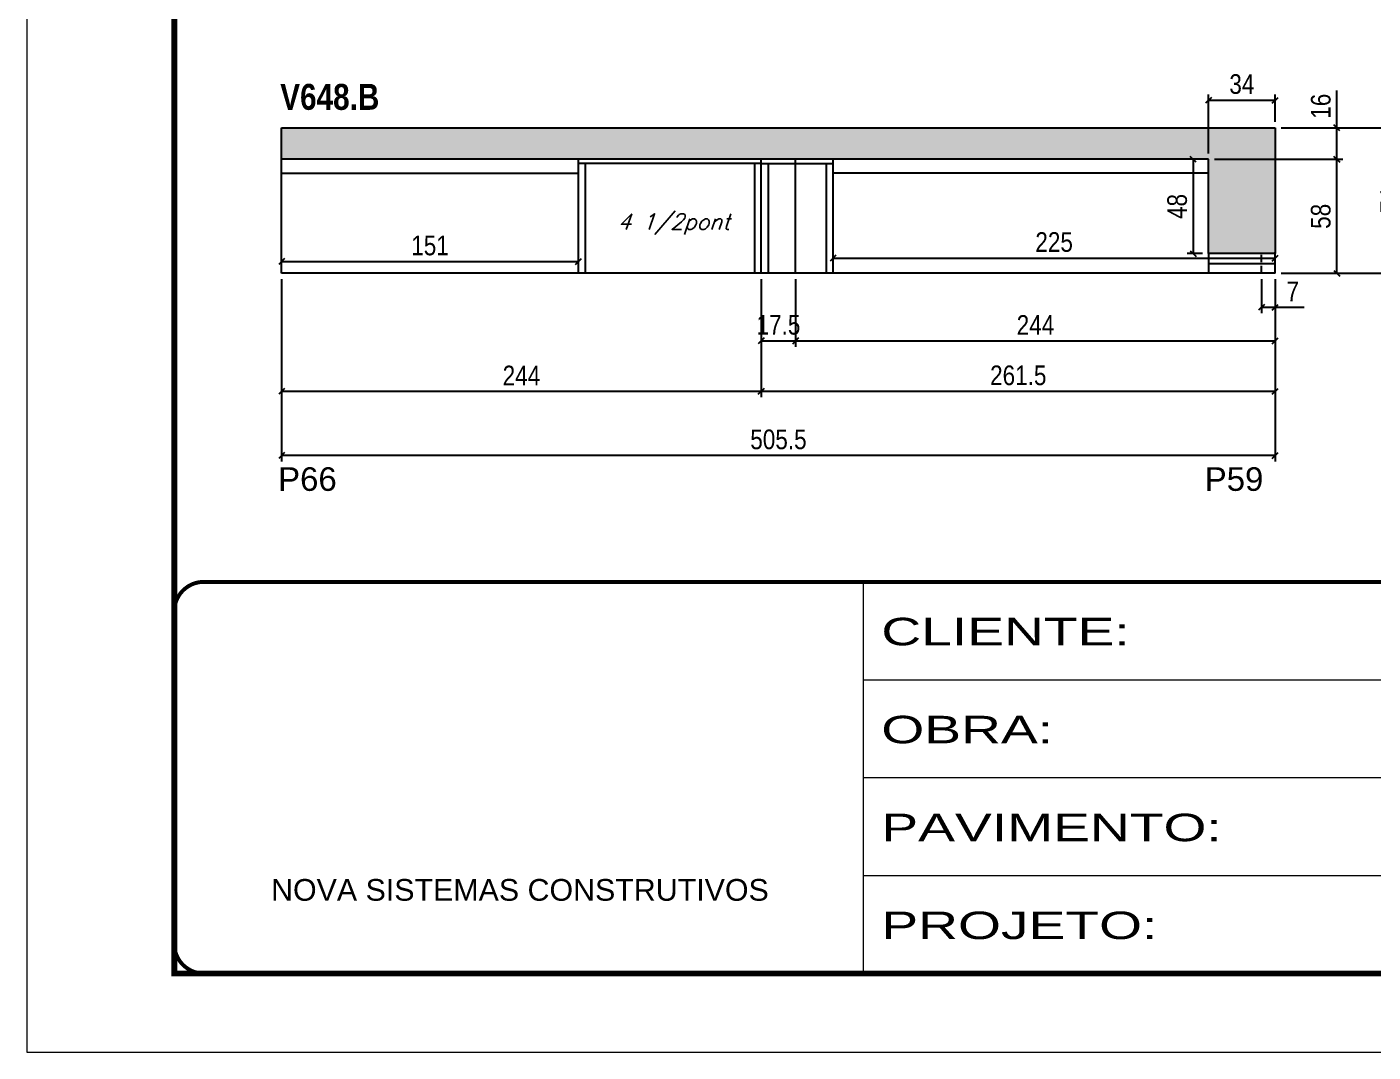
# Model space of a CAD drawing. Extents: x 3309 to 9590, y -2522 to 14608.
# Drawn here: x 6493 to 7178, y 6666 to 7188 of the extents above; entities that cross this region are included whole.
import ezdxf

# ---------------------------------------------------------------- set-up
doc = ezdxf.new("R2010")
doc.units = 0
for name, pattern in [('CONTINUO', [0]), ('DASHED', [0.75, 0.5, -0.25]), ('HIDDEN', [0.375, 0.25, -0.125])]:
    doc.linetypes.add(name, pattern=pattern)
for name, color, linetype in [('5', 5, 'Continuous'), ('COTA', 241, 'Continuous'), ('NOMENCLATURA', 7, 'Continuous'), ('Painéis', 200, 'Continuous'), ('SARR_2.2x10', 60, 'Continuous'), ('SARR_2.2x7', 40, 'Continuous'), ('SARR_3.5x7', 81, 'Continuous'), ('texto', 7, 'Continuous')]:
    doc.layers.add(name, color=color, linetype=linetype)
doc.layers.add('Folhas', color=255, linetype='Continuous', lineweight=9)
doc.layers.add('SARRAFO DE PRESSAO', color=251, linetype='DASHED', lineweight=9)
doc.styles.add('ARIAL', font='arial.ttf')
doc.styles.add('COTA TECNICA', font='techl___.ttf', dxfattribs={"height": 10})
doc.styles.add('Romans', font='romans.shx')
doc.styles.get("Standard").update_dxf_attribs({"font": 'arial.ttf'})
doc.styles.add('TECNICA', font='techb___.ttf', dxfattribs={"height": 10})
doc.styles.add('Tecnologia', font='')
doc.styles.get('Tecnologia').set_extended_font_data('Forgotten Futurist')
doc.dimstyles.new('PAINEL', dxfattribs={"dimtxt": 10, "dimasz": 3, "dimexe": 3, "dimexo": 3, "dimgap": 3, "dimtad": 1, "dimdec": 1, "dimzin": 12, "dimdsep": 46, "dimtxsty": 'COTA TECNICA', "dimblk1": 'OBLIQUE', "dimblk2": 'OBLIQUE', "dimsah": 1, "dimcen": 0.9, "dimclrd": 4, "dimclre": 4, "dimclrt": 240, "dimadec": 1, "dimazin": 3, "dimtfac": 1, "dimtdec": 1, "dimtmove": 0, "dimatfit": 3, "dimfxl": 1, "dimtolj": 1, "dimtzin": 12, "dimarcsym": 0})

# ---------------------------------------------------------------- blocks, each defined once
blk = doc.blocks.new('9999999999')
at = {"color": 30, "linetype": 'CONTINUO'}
for p, q in [((98564.56, 34230.21), (98564.56, 34429.45)), ((98564.56, 34379.64), (99583.98, 34379.64)), ((98564.56, 34329.83), (99487.98, 34329.83)), ((98564.56, 34280.02), (99487.98, 34280.02))]:
    blk.add_line(p, q, dxfattribs=at)
at = {"color": 30, "linetype": 'CONTINUO', "const_width": 2}
blk.add_lwpolyline([(99583.98, 34230.21), (99583.98, 34414.45, 0.414214), (99568.98, 34429.45), (98228.98, 34429.45, 0.414214), (98213.98, 34414.45), (98213.98, 34245.21, 0.414214), (98228.98, 34230.21), (99583.98, 34230.21)], format="xyb", dxfattribs=at)
at = {"layer": 'Folhas'}
blk.add_lwpolyline([(98138.98, 34190.21), (99623.98, 34190.21), (99623.98, 35240.21), (98138.98, 35240.21)], close=True, dxfattribs=at)
at = {"layer": 'Folhas', "color": 30, "const_width": 3}
blk.add_lwpolyline([(98213.98, 34230.21), (99583.98, 34230.21), (99583.98, 35200.21), (98213.98, 35200.21)], close=True, dxfattribs=at)
at = {"color": 7, "linetype": 'Continuous', "ltscale": 5, "style": 'ARIAL'}
blk.add_text('NOVA SISTEMAS CONSTRUTIVOS', height=11.0592, dxfattribs=at).set_placement((98263.19, 34267.21))
at = {"layer": 'Folhas', "color": 7, "style": 'Tecnologia', "width": 1.5}
for s, p in [('CLIENTE:', (98573.65, 34397.17)), ('OBRA:', (98573.65, 34347.31)), ('PAVIMENTO:', (98573.65, 34297.5)), ('PROJETO:', (98573.65, 34247.69))]:
    blk.add_text(s, height=14, dxfattribs=at).set_placement(p)
blk = doc.blocks.new('_Oblique')
at = {"color": 0, "linetype": 'ByBlock', "lineweight": -2}
blk.add_line((-0.5, -0.5), (0.5, 0.5), dxfattribs=at)
blk = doc.blocks.new('*D796')
at = {"layer": 'COTA', "color": 4, "linetype": 'ByBlock', "lineweight": -2, "transparency": 16777216}
for p, q in [((6866.45, 7059.64), (6866.45, 6999.58)), ((7127.95, 7059.64), (7127.95, 6999.58)), ((7127.95, 7002.58), (6866.45, 7002.58))]:
    blk.add_line(p, q, dxfattribs=at)
at = {"layer": 'Defpoints', "color": 0, "linetype": 'ByBlock', "transparency": 16777216}
for p in [(6866.45, 7062.64), (7127.95, 7062.64), (6866.45, 7002.58)]:
    blk.add_point(p, dxfattribs=at)
at = {"layer": 'COTA', "color": 4, "linetype": 'ByBlock', "lineweight": -2, "transparency": 16777216, "xscale": 3, "yscale": 3, "zscale": 3, "rotation": 180}
blk.add_blockref('_Oblique', (6866.45, 7002.58), dxfattribs=at)
at = {"layer": 'COTA', "color": 4, "linetype": 'ByBlock', "lineweight": -2, "transparency": 16777216, "xscale": 3, "yscale": 3, "zscale": 3}
blk.add_blockref('_Oblique', (7127.95, 7002.58), dxfattribs=at)
at = {"layer": 'COTA', "color": 240, "linetype": 'ByBlock', "transparency": 16777216, "insert": (6997.2, 7010.69), "char_height": 10, "attachment_point": 5, "style": 'COTA TECNICA'}
blk.add_mtext('\\A1;261.5', dxfattribs=at)
blk = doc.blocks.new('*D797')
at = {"layer": 'COTA', "color": 4, "linetype": 'ByBlock', "lineweight": -2, "transparency": 16777216}
for p, q in [((6622.45, 7059.64), (6622.45, 6999.58)), ((6866.45, 7059.64), (6866.45, 6999.58)), ((6866.45, 7002.58), (6622.45, 7002.58))]:
    blk.add_line(p, q, dxfattribs=at)
at = {"layer": 'Defpoints', "color": 0, "linetype": 'ByBlock', "transparency": 16777216}
for p in [(6622.45, 7062.64), (6866.45, 7062.64), (6622.45, 7002.58)]:
    blk.add_point(p, dxfattribs=at)
at = {"layer": 'COTA', "color": 4, "linetype": 'ByBlock', "lineweight": -2, "transparency": 16777216, "xscale": 3, "yscale": 3, "zscale": 3, "rotation": 180}
blk.add_blockref('_Oblique', (6622.45, 7002.58), dxfattribs=at)
at = {"layer": 'COTA', "color": 4, "linetype": 'ByBlock', "lineweight": -2, "transparency": 16777216, "xscale": 3, "yscale": 3, "zscale": 3}
blk.add_blockref('_Oblique', (6866.45, 7002.58), dxfattribs=at)
at = {"layer": 'COTA', "color": 240, "linetype": 'ByBlock', "transparency": 16777216, "insert": (6744.45, 7010.65), "char_height": 10, "attachment_point": 5, "style": 'COTA TECNICA'}
blk.add_mtext('\\A1;244', dxfattribs=at)
blk = doc.blocks.new('*D800')
at = {"layer": 'COTA', "color": 4, "linetype": 'ByBlock', "lineweight": -2, "transparency": 16777216}
for p, q in [((6622.45, 7059.64), (6622.45, 6966.97)), ((7127.95, 7059.64), (7127.95, 6966.97)), ((7127.95, 6969.97), (6622.45, 6969.97))]:
    blk.add_line(p, q, dxfattribs=at)
at = {"layer": 'Defpoints', "color": 0, "linetype": 'ByBlock', "transparency": 16777216}
for p in [(6622.45, 7062.64), (7127.95, 7062.64), (6622.45, 6969.97)]:
    blk.add_point(p, dxfattribs=at)
at = {"layer": 'COTA', "color": 4, "linetype": 'ByBlock', "lineweight": -2, "transparency": 16777216, "xscale": 3, "yscale": 3, "zscale": 3, "rotation": 180}
blk.add_blockref('_Oblique', (6622.45, 6969.97), dxfattribs=at)
at = {"layer": 'COTA', "color": 4, "linetype": 'ByBlock', "lineweight": -2, "transparency": 16777216, "xscale": 3, "yscale": 3, "zscale": 3}
blk.add_blockref('_Oblique', (7127.95, 6969.97), dxfattribs=at)
at = {"layer": 'COTA', "color": 240, "linetype": 'ByBlock', "transparency": 16777216, "insert": (6875.2, 6978.08), "char_height": 10, "attachment_point": 5, "style": 'COTA TECNICA'}
blk.add_mtext('\\A1;505.5', dxfattribs=at)
blk = doc.blocks.new('*D801')
at = {"layer": 'COTA', "color": 4, "lineweight": -2, "transparency": 16777216}
for p, q in [((7159.27, 7136.64), (7159.27, 7155.65)), ((7130.95, 7136.64), (7162.27, 7136.64)), ((7159.27, 7120.64), (7159.27, 7136.64)), ((7130.95, 7120.64), (7162.27, 7120.64))]:
    blk.add_line(p, q, dxfattribs=at)
at = {"layer": 'Defpoints', "color": 0, "transparency": 16777216}
for p in [(7127.95, 7136.64), (7159.27, 7136.64), (7127.95, 7120.64)]:
    blk.add_point(p, dxfattribs=at)
at = {"layer": 'COTA', "color": 4, "lineweight": -2, "transparency": 16777216, "xscale": 3, "yscale": 3, "zscale": 3}
for p, rotation in [((7159.27, 7136.64), 90), ((7159.27, 7120.64), 270)]:
    blk.add_blockref('_Oblique', p, dxfattribs=dict(at, rotation=rotation))
at = {"layer": 'COTA', "color": 240, "transparency": 16777216, "insert": (7151.17, 7147.64), "char_height": 10, "attachment_point": 5, "rotation": 90, "style": 'COTA TECNICA'}
blk.add_mtext('\\A1;16', dxfattribs=at)
blk = doc.blocks.new('*D802')
at = {"layer": 'COTA', "color": 4, "lineweight": -2, "transparency": 16777216}
for p, q in [((7130.95, 7136.64), (7197.43, 7136.64)), ((7194.43, 7062.64), (7194.43, 7136.64)), ((7130.95, 7062.64), (7197.43, 7062.64))]:
    blk.add_line(p, q, dxfattribs=at)
at = {"layer": 'Defpoints', "color": 0, "transparency": 16777216}
for p in [(7127.95, 7136.64), (7194.43, 7136.64), (7127.95, 7062.64)]:
    blk.add_point(p, dxfattribs=at)
at = {"layer": 'COTA', "color": 4, "lineweight": -2, "transparency": 16777216, "xscale": 3, "yscale": 3, "zscale": 3}
for p, rotation in [((7194.43, 7136.64), 90), ((7194.43, 7062.64), 270)]:
    blk.add_blockref('_Oblique', p, dxfattribs=dict(at, rotation=rotation))
at = {"layer": 'COTA', "color": 240, "transparency": 16777216, "insert": (7186.36, 7099.64), "char_height": 10, "attachment_point": 5, "rotation": 90, "style": 'COTA TECNICA'}
blk.add_mtext('\\A1;74', dxfattribs=at)
blk = doc.blocks.new('*D804')
at = {"layer": 'COTA', "color": 4, "lineweight": -2, "transparency": 16777216}
for p, q in [((6622.45, 7065.64), (6622.45, 7071.63)), ((6622.45, 7068.63), (6773.45, 7068.63)), ((6773.45, 7065.64), (6773.45, 7071.63))]:
    blk.add_line(p, q, dxfattribs=at)
at = {"layer": 'Defpoints', "color": 0, "transparency": 16777216}
for p in [(6773.45, 7068.63), (6622.45, 7062.64), (6773.45, 7062.64)]:
    blk.add_point(p, dxfattribs=at)
at = {"layer": 'COTA', "color": 4, "lineweight": -2, "transparency": 16777216, "xscale": 3, "yscale": 3, "zscale": 3, "rotation": 180}
blk.add_blockref('_Oblique', (6622.45, 7068.63), dxfattribs=at)
at = {"layer": 'COTA', "color": 4, "lineweight": -2, "transparency": 16777216, "xscale": 3, "yscale": 3, "zscale": 3}
blk.add_blockref('_Oblique', (6773.45, 7068.63), dxfattribs=at)
at = {"layer": 'COTA', "color": 240, "transparency": 16777216, "insert": (6697.95, 7076.74), "char_height": 10, "attachment_point": 5, "style": 'COTA TECNICA'}
blk.add_mtext('\\A1;151', dxfattribs=at)
blk = doc.blocks.new('*D808')
at = {"layer": 'COTA', "color": 4, "lineweight": -2, "transparency": 16777216}
for p, q in [((7120.95, 7059.64), (7120.95, 7042.35)), ((7127.95, 7059.64), (7127.95, 7042.35)), ((7120.95, 7045.35), (7127.95, 7045.35)), ((7127.95, 7045.35), (7142.68, 7045.35))]:
    blk.add_line(p, q, dxfattribs=at)
at = {"layer": 'Defpoints', "color": 0, "transparency": 16777216}
for p in [(7120.95, 7062.64), (7127.95, 7062.64), (7127.95, 7045.35)]:
    blk.add_point(p, dxfattribs=at)
at = {"layer": 'COTA', "color": 4, "lineweight": -2, "transparency": 16777216, "xscale": 3, "yscale": 3, "zscale": 3, "rotation": 180}
blk.add_blockref('_Oblique', (7120.95, 7045.35), dxfattribs=at)
at = {"layer": 'COTA', "color": 4, "lineweight": -2, "transparency": 16777216, "xscale": 3, "yscale": 3, "zscale": 3}
blk.add_blockref('_Oblique', (7127.95, 7045.35), dxfattribs=at)
at = {"layer": 'COTA', "color": 240, "transparency": 16777216, "insert": (7136.82, 7053.42), "char_height": 10, "attachment_point": 5, "style": 'COTA TECNICA'}
blk.add_mtext('\\A1;7', dxfattribs=at)
blk = doc.blocks.new('*D809')
at = {"layer": 'COTA', "color": 4, "lineweight": -2, "transparency": 16777216}
for p, q in [((6902.95, 7065.64), (6902.95, 7073.39)), ((6902.95, 7070.39), (7127.95, 7070.39)), ((7127.95, 7065.64), (7127.95, 7073.39))]:
    blk.add_line(p, q, dxfattribs=at)
at = {"layer": 'Defpoints', "color": 0, "transparency": 16777216}
for p in [(7127.95, 7070.39), (6902.95, 7062.64), (7127.95, 7062.64)]:
    blk.add_point(p, dxfattribs=at)
at = {"layer": 'COTA', "color": 4, "lineweight": -2, "transparency": 16777216, "xscale": 3, "yscale": 3, "zscale": 3, "rotation": 180}
blk.add_blockref('_Oblique', (6902.95, 7070.39), dxfattribs=at)
at = {"layer": 'COTA', "color": 4, "lineweight": -2, "transparency": 16777216, "xscale": 3, "yscale": 3, "zscale": 3}
blk.add_blockref('_Oblique', (7127.95, 7070.39), dxfattribs=at)
at = {"layer": 'COTA', "color": 240, "transparency": 16777216, "insert": (7015.45, 7078.5), "char_height": 10, "attachment_point": 5, "style": 'COTA TECNICA'}
blk.add_mtext('\\A1;225', dxfattribs=at)
blk = doc.blocks.new('*D810')
at = {"layer": 'COTA', "color": 4, "lineweight": -2, "transparency": 16777216}
for p, q in [((7093.95, 7123.64), (7093.95, 7153.66)), ((7093.95, 7150.66), (7127.95, 7150.66)), ((7127.95, 7139.64), (7127.95, 7153.66))]:
    blk.add_line(p, q, dxfattribs=at)
at = {"layer": 'Defpoints', "color": 0, "transparency": 16777216}
for p in [(7127.95, 7150.66), (7127.95, 7136.64), (7093.95, 7120.64)]:
    blk.add_point(p, dxfattribs=at)
at = {"layer": 'COTA', "color": 4, "lineweight": -2, "transparency": 16777216, "xscale": 3, "yscale": 3, "zscale": 3, "rotation": 180}
blk.add_blockref('_Oblique', (7093.95, 7150.66), dxfattribs=at)
at = {"layer": 'COTA', "color": 4, "lineweight": -2, "transparency": 16777216, "xscale": 3, "yscale": 3, "zscale": 3}
blk.add_blockref('_Oblique', (7127.95, 7150.66), dxfattribs=at)
at = {"layer": 'COTA', "color": 240, "transparency": 16777216, "insert": (7110.95, 7158.88), "char_height": 10, "attachment_point": 5, "style": 'COTA TECNICA'}
blk.add_mtext('\\A1;34', dxfattribs=at)
blk = doc.blocks.new('*D811')
at = {"layer": 'COTA', "color": 4, "lineweight": -2, "transparency": 16777216}
for p, q in [((7096.95, 7120.64), (7162.27, 7120.64)), ((7159.27, 7062.64), (7159.27, 7120.64)), ((7130.95, 7062.64), (7162.27, 7062.64))]:
    blk.add_line(p, q, dxfattribs=at)
at = {"layer": 'Defpoints', "color": 0, "transparency": 16777216}
for p in [(7093.95, 7120.64), (7159.27, 7120.64), (7127.95, 7062.64)]:
    blk.add_point(p, dxfattribs=at)
at = {"layer": 'COTA', "color": 4, "lineweight": -2, "transparency": 16777216, "xscale": 3, "yscale": 3, "zscale": 3}
for p, rotation in [((7159.27, 7120.64), 90), ((7159.27, 7062.64), 270)]:
    blk.add_blockref('_Oblique', p, dxfattribs=dict(at, rotation=rotation))
at = {"layer": 'COTA', "color": 240, "transparency": 16777216, "insert": (7151.14, 7091.64), "char_height": 10, "attachment_point": 5, "rotation": 90, "style": 'COTA TECNICA'}
blk.add_mtext('\\A1;58', dxfattribs=at)
blk = doc.blocks.new('*D812')
at = {"layer": 'COTA', "color": 4, "lineweight": -2, "transparency": 16777216}
for p, q in [((7090.95, 7120.64), (7083.16, 7120.64)), ((7086.16, 7120.64), (7086.16, 7072.64)), ((7090.95, 7072.64), (7083.16, 7072.64))]:
    blk.add_line(p, q, dxfattribs=at)
at = {"layer": 'Defpoints', "color": 0, "transparency": 16777216}
for p in [(7093.95, 7120.64), (7086.16, 7072.64), (7093.95, 7072.64)]:
    blk.add_point(p, dxfattribs=at)
at = {"layer": 'COTA', "color": 4, "lineweight": -2, "transparency": 16777216, "xscale": 3, "yscale": 3, "zscale": 3}
for p, rotation in [((7086.16, 7120.64), 90), ((7086.16, 7072.64), 270)]:
    blk.add_blockref('_Oblique', p, dxfattribs=dict(at, rotation=rotation))
at = {"layer": 'COTA', "color": 240, "transparency": 16777216, "insert": (7078.07, 7096.64), "char_height": 10, "attachment_point": 5, "rotation": 90, "style": 'COTA TECNICA'}
blk.add_mtext('\\A1;48', dxfattribs=at)
blk = doc.blocks.new('*D813')
at = {"layer": 'COTA', "color": 4, "lineweight": -2, "transparency": 16777216}
for p, q in [((6866.45, 7059.64), (6866.45, 7025.28)), ((6883.95, 7059.64), (6883.95, 7025.28)), ((6866.45, 7028.28), (6883.95, 7028.28))]:
    blk.add_line(p, q, dxfattribs=at)
at = {"layer": 'Defpoints', "color": 0, "transparency": 16777216}
for p in [(6866.45, 7062.64), (6883.95, 7062.64), (6883.95, 7028.28)]:
    blk.add_point(p, dxfattribs=at)
at = {"layer": 'COTA', "color": 4, "lineweight": -2, "transparency": 16777216, "xscale": 3, "yscale": 3, "zscale": 3, "rotation": 180}
blk.add_blockref('_Oblique', (6866.45, 7028.28), dxfattribs=at)
at = {"layer": 'COTA', "color": 4, "lineweight": -2, "transparency": 16777216, "xscale": 3, "yscale": 3, "zscale": 3}
blk.add_blockref('_Oblique', (6883.95, 7028.28), dxfattribs=at)
at = {"layer": 'COTA', "color": 240, "transparency": 16777216, "insert": (6875.2, 7036.39), "char_height": 10, "attachment_point": 5, "style": 'COTA TECNICA'}
blk.add_mtext('\\A1;17.5', dxfattribs=at)
blk = doc.blocks.new('*D814')
at = {"layer": 'COTA', "color": 4, "lineweight": -2, "transparency": 16777216}
for p, q in [((6883.95, 7059.64), (6883.95, 7025.28)), ((7127.95, 7059.64), (7127.95, 7025.28)), ((6883.95, 7028.28), (7127.95, 7028.28))]:
    blk.add_line(p, q, dxfattribs=at)
at = {"layer": 'Defpoints', "color": 0, "transparency": 16777216}
for p in [(6883.95, 7062.64), (7127.95, 7062.64), (7127.95, 7028.28)]:
    blk.add_point(p, dxfattribs=at)
at = {"layer": 'COTA', "color": 4, "lineweight": -2, "transparency": 16777216, "xscale": 3, "yscale": 3, "zscale": 3, "rotation": 180}
blk.add_blockref('_Oblique', (6883.95, 7028.28), dxfattribs=at)
at = {"layer": 'COTA', "color": 4, "lineweight": -2, "transparency": 16777216, "xscale": 3, "yscale": 3, "zscale": 3}
blk.add_blockref('_Oblique', (7127.95, 7028.28), dxfattribs=at)
at = {"layer": 'COTA', "color": 240, "transparency": 16777216, "insert": (7005.95, 7036.36), "char_height": 10, "attachment_point": 5, "style": 'COTA TECNICA'}
blk.add_mtext('\\A1;244', dxfattribs=at)

msp = doc.modelspace()

# ---------------------------------------------------------------- hatches: boundary and pattern name
at = {"layer": 'COTA'}
h = msp.add_hatch(dxfattribs=at)
h.set_pattern_fill('AR-CONC', color=256, scale=0.03)
h.set_pattern_definition([(50, (0, 22.6594), (5.46554, -0.4781726), [0.5715, -6.2865]), (355, (0, 22.6594), (-1.0573026, 5.7317054), [0.4572, -5.0292175]), (100.451445, (0.4555, 22.6196), (4.4082374, 5.2535326), [0.4857003, -5.3427073]), (46.1842, (0, 24.1834), (8.1323712, -1.26127), [0.85725, -9.42975]), (96.63556, (0.678, 24.078), (7.122124, 7.422784), [0.728551, -8.014068]), (351.18415, (0, 24.1834), (7.122124, 7.422784), [0.685799, -7.543792]), (21, (0.762, 23.8024), (4.5484317, -3.067956), [0.5715, -6.2865]), (326, (0.762, 23.8024), (1.854061, 5.525639), [0.4572, -5.0292]), (71.451445, (1.141, 23.547), (6.4024926, 2.457683), [0.4857003, -5.342698]), (37.5, (0, 22.6594), (0.0926581, 2.53665117), [0, -4.96824, 0, -5.1054, 0, -5.04825]), (7.5, (0, 22.6594), (2.0045899, 3.00541724), [0, -2.91084, 0, -4.85394, 0, -1.92405]), (327.5, (-1.6993, 22.6594), (4.06771786, -0.1718623), [0, -1.905, 0, -5.9436, 0, -7.8867]), (317.5, (-2.4613, 22.6594), (4.4438754, 0.7627947), [0, -2.4765, 0, -3.94716, 0, -5.6007])])
h.paths.add_polyline_path([(7093.95, 7072.64), (7127.95, 7072.64), (7127.95, 7136.64), (6622.45, 7136.64), (6622.45, 7120.64), (7093.95, 7120.64)])

# ---------------------------------------------------------------- linework, layer by layer
for p, q in [((6622.45, 7120.64), (6622.45, 7136.64)), ((6622.45, 7136.64), (7127.95, 7136.64)), ((7127.95, 7136.64), (7127.95, 7072.64)), ((7093.95, 7072.64), (7093.95, 7062.64))]:
    msp.add_line(p, q, dxfattribs=at)
at = {"layer": 'Painéis', "linetype": 'ByBlock'}
for p, q in [((7093.95, 7120.64), (6622.45, 7120.64)), ((6622.45, 7062.64), (6622.45, 7120.64)), ((6866.45, 7062.64), (6866.45, 7120.64)), ((6883.95, 7062.64), (6883.95, 7120.64)), ((7093.95, 7072.64), (7093.95, 7120.64)), ((7127.95, 7072.64), (7093.95, 7072.64)), ((7127.95, 7062.64), (7127.95, 7072.64)), ((7127.95, 7062.64), (6622.45, 7062.64))]:
    msp.add_line(p, q, dxfattribs=at)
at = {"layer": 'SARR_2.2x10'}
msp.add_line((7093.95, 7067.64), (7127.95, 7067.64), dxfattribs=at)
at = {"layer": 'SARR_2.2x7', "linetype": 'Continuous'}
for p, q in [((6866.45, 7118.44), (6773.45, 7118.44)), ((6866.45, 7118.44), (6902.95, 7118.44)), ((6622.45, 7113.64), (6773.45, 7113.64)), ((7093.95, 7113.64), (6902.95, 7113.64))]:
    msp.add_line(p, q, dxfattribs=at)
at = {"layer": 'SARR_2.2x7', "linetype": 'HIDDEN', "ltscale": 15}
msp.add_line((7120.95, 7062.64), (7120.95, 7072.64), dxfattribs=at)
at = {"layer": 'SARR_3.5x7'}
for p, q in [((6773.45, 7062.64), (6773.45, 7120.64)), ((6776.95, 7118.44), (6776.95, 7062.64)), ((6862.95, 7118.44), (6862.95, 7062.64)), ((6869.95, 7118.44), (6869.95, 7062.64)), ((6899.45, 7118.44), (6899.45, 7062.64)), ((6902.95, 7062.64), (6902.95, 7120.64))]:
    msp.add_line(p, q, dxfattribs=at)

# ---------------------------------------------------------------- block references
at = {"layer": 'SARRAFO DE PRESSAO', "color": 6, "linetype": 'ByBlock'}
msp.add_blockref('9999999999', (-91646.11, -27523.8), dxfattribs=at)

# ---------------------------------------------------------------- texts
at = {"layer": '5', "linetype": 'Continuous'}
for s, p in [('P66', (6620.65, 6951.96)), ('P59', (7092.06, 6951.96))]:
    msp.add_text(s, height=12, rotation=0.00004, dxfattribs=at).set_placement(p)
at = {"layer": 'NOMENCLATURA', "style": 'TECNICA'}
msp.add_text('V648.B', height=13.2, dxfattribs=at).set_placement((6621.73, 7145.82))
at = {"layer": 'texto', "color": 2, "insert": (6821.95, 7087.64), "char_height": 8, "attachment_point": 5, "style": 'Romans'}
msp.add_mtext('{\\Q19;\\C256;4 1/2pont}', dxfattribs=at)

# ---------------------------------------------------------------- dimensions: what is measured, and where the dimension line sits
at = {"layer": 'COTA'}
for base, p1, p2, picture, middle in [((7127.95, 7150.66), (7093.95, 7120.64), (7127.95, 7136.64), '*D810', (7110.95, 7158.88)), ((6773.45, 7068.63), (6622.45, 7062.64), (6773.45, 7062.64), '*D804', (6697.95, 7076.74)), ((7127.95, 7070.39), (6902.95, 7062.64), (7127.95, 7062.64), '*D809', (7015.45, 7078.5)), ((7127.95, 7045.35), (7120.95, 7062.64), (7127.95, 7062.64), '*D808', (7136.82, 7053.42))]:
    dim = msp.add_linear_dim(base=base, p1=p1, p2=p2, dimstyle='PAINEL', dxfattribs=at)
    dim.commit()
    dim.dimension.update_dxf_attribs({"geometry": picture, "text_midpoint": middle})
for base, p1, p2, picture, middle in [((7159.27, 7136.64), (7127.95, 7120.64), (7127.95, 7136.64), '*D801', (7151.17, 7147.64)), ((7194.43, 7136.64), (7127.95, 7062.64), (7127.95, 7136.64), '*D802', (7186.36, 7099.64)), ((7086.16, 7072.64), (7093.95, 7120.64), (7093.95, 7072.64), '*D812', (7078.07, 7096.64)), ((7159.27, 7120.64), (7127.95, 7062.64), (7093.95, 7120.64), '*D811', (7151.14, 7091.64))]:
    dim = msp.add_linear_dim(base=base, p1=p1, p2=p2, angle=90, dimstyle='PAINEL', dxfattribs=at)
    dim.commit()
    dim.dimension.update_dxf_attribs({"geometry": picture, "text_midpoint": middle})
at = {"layer": 'COTA', "linetype": 'ByBlock'}
dim = msp.add_linear_dim(base=(6622.45, 7002.58), p1=(6866.45, 7062.64), p2=(6622.45, 7062.64), angle=180, dimstyle='PAINEL', override={"dimtmove": 1}, dxfattribs=at)
dim.commit()
dim.dimension.update_dxf_attribs({"geometry": '*D797', "text_midpoint": (6744.45, 7010.65)})
for base, p2, picture, middle in [((6622.45, 6969.97), (6622.45, 7062.64), '*D800', (6875.2, 6978.08)), ((6866.45, 7002.58), (6866.45, 7062.64), '*D796', (6997.2, 7010.69))]:
    dim = msp.add_linear_dim(base=base, p1=(7127.95, 7062.64), p2=p2, angle=180, dimstyle='PAINEL', dxfattribs=at)
    dim.commit()
    dim.dimension.update_dxf_attribs({"geometry": picture, "text_midpoint": middle})
at = {"layer": 'COTA'}
dim = msp.add_linear_dim(base=(6883.95, 7028.28), p1=(6866.45, 7062.64), p2=(6883.95, 7062.64), dimstyle='PAINEL', dxfattribs=at)
dim.commit()
dim.dimension.update_dxf_attribs({"geometry": '*D813', "text_midpoint": (6875.2, 7028.28), "dimtype": 160})
dim = msp.add_linear_dim(base=(7127.95, 7028.28), p1=(6883.95, 7062.64), p2=(7127.95, 7062.64), dimstyle='PAINEL', override={"dimtmove": 1}, dxfattribs=at)
dim.commit()
dim.dimension.update_dxf_attribs({"geometry": '*D814', "text_midpoint": (7005.95, 7036.36)})

doc.saveas('drawing.dxf')
